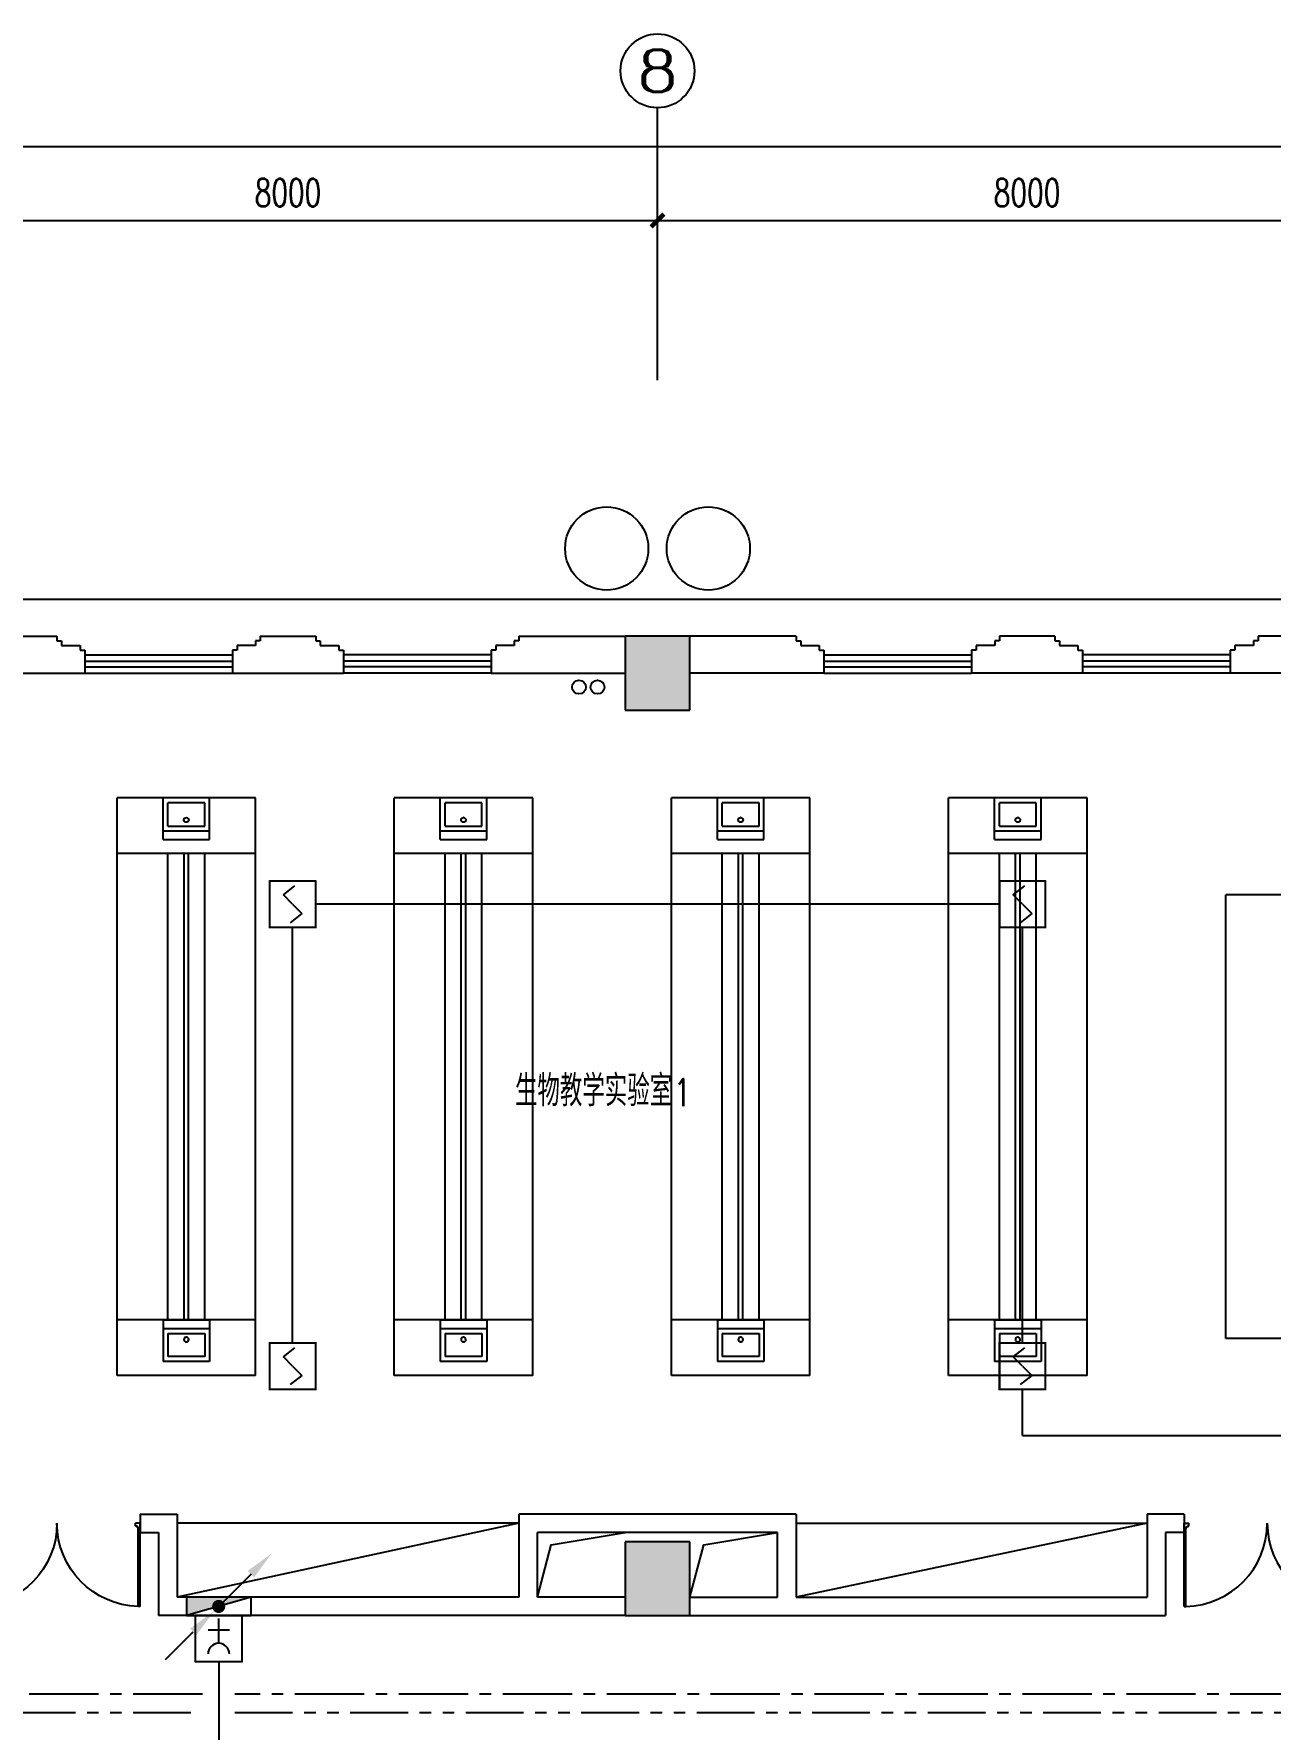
# Model space of a CAD drawing. Extents: x 190999 to 918899, y -200814 to 215286.
# Drawn here: x 222062 to 235442, y 95940 to 114286 of the extents above; entities that cross this region are included whole.
import ezdxf
from ezdxf.enums import TextEntityAlignment as Align

# ---------------------------------------------------------------- set-up
doc = ezdxf.new("R2010")
doc.units = 0
doc.header["$LTSCALE"] = 1000
doc.header["$MEASUREMENT"] = 0
doc.linetypes.add('CENTER2', pattern=[1.125, 0.75, -0.125, 0.125, -0.125])
doc.linetypes.add('PHANTOM2', pattern=[1.25, 0.625, -0.125, 0.125, -0.125, 0.125, -0.125])
doc.layers.get('Defpoints').update_dxf_attribs({"color": 1})
for name, color, linetype in [('00-EQUIP', 3, 'Continuous'), ('00-LWIRE', 4, 'Continuous'), ('00-WIRE-4', 6, 'Continuous'), ('A-墙线', 2, 'Continuous'), ('A-外包装修', 250, 'Continuous'), ('A-外窗', 145, 'Continuous'), ('A-家具', 250, 'Continuous'), ('A-门', 167, 'Continuous'), ('AXIS', 3, 'Continuous'), ('AXIS_TEXT', 7, 'Continuous'), ('COLUMN', 2, 'Continuous'), ('EQUIP_消火栓', 1, 'Continuous'), ('PUB_HATCH', 250, 'Continuous'), ('房间名称', 7, 'Continuous'), ('洞口线', 165, 'Continuous'), ('雨水管', 151, 'Continuous')]:
    doc.layers.add(name, color=color, linetype=linetype)
doc.styles.add('_TCH_AXIS', font='COMPLEX', dxfattribs={"bigfont": 'GBCBIG'})
doc.styles.add('_TCH_DIM', font='SIMPLEX', dxfattribs={"bigfont": 'GBCBIG'})
doc.styles.add('COMPLEX', font='COMPLEX')
doc.styles.add('DIM_FONT', font='SIMPLEX', dxfattribs={"width": 0.7, "bigfont": 'GBCBIG'})
doc.styles.get("Standard").update_dxf_attribs({"font": 'simhei.ttf'})
doc.styles.add('zz-1', font='arial.ttf', dxfattribs={"width": 0.8})
doc.dimstyles.new('DIMN', dxfattribs={"dimtxt": 300, "dimasz": 100, "dimexe": 250, "dimexo": 300, "dimgap": 150, "dimtad": 1, "dimdec": 0, "dimzin": 0, "dimdsep": 46, "dimtxsty": 'DIM_FONT', "dimblk": 'ARCHTICK', "dimcen": 0.09, "dimclrt": 7, "dimazin": 2, "dimtfac": 1, "dimtdec": 0, "dimtix": 1, "dimtmove": 2, "dimatfit": 3, "dimfxl": 0, "dimtolj": 1, "dimtzin": 0, "dimarcsym": 0})

# ---------------------------------------------------------------- blocks, each defined once
blk = doc.blocks.new('m1800')
at = {"layer": 'A-墙线'}
for p, q in [((-900, -100), (-900, 100)), ((900, -100), (900, 100))]:
    blk.add_line(p, q, dxfattribs=at)
at = {"layer": 'A-门'}
for p, q in [((-900, 900), (-900, 0)), ((-900, 900), (-880, 900)), ((-880, 900), (-880, 50)), ((880, 900), (880, 50)), ((900, 900), (880, 900)), ((900, 900), (900, 0)), ((-900, 50), (-870, 50)), ((-900, 0), (-850, 0)), ((-870, 50), (-870, 30)), ((-870, 30), (-850, 30)), ((-850, 30), (-850, 0)), ((850, 30), (850, 0)), ((870, 30), (850, 30)), ((900, 0), (850, 0)), ((870, 50), (870, 30)), ((900, 50), (870, 50))]:
    blk.add_line(p, q, dxfattribs=at)
for centre, start, end in [((-900, 0), 0, 88.7267), ((900, 0), 91.2733, 180)]:
    blk.add_arc(centre, 900, start, end, dxfattribs=at)
blk = doc.blocks.new('$TwtSys$00000434')
for p, q in [((-0.5, 0.5), (-0.5, -0.5)), ((-0.5, -0.5), (0.5, 0.5)), ((0.5, 0.5), (-0.5, 0.5)), ((0.5, -0.5), (0.5, 0.5)), ((-0.5, -0.5), (0.5, -0.5))]:
    blk.add_line(p, q)
blk.add_solid([(0.5, -0.5), (0.5, 0.5), (-0.5, -0.5)])
blk = doc.blocks.new('_ArchTick')
at = {"const_width": 0.5}
blk.add_lwpolyline([(-0.7, -0.7), (0.7, 0.7)], dxfattribs=at)
blk = doc.blocks.new('*D153')
at = {"layer": 'AXIS', "color": 0, "lineweight": -2}
for p, q in [((220812, 110867), (220812, 112517)), ((228812, 110867), (228812, 112517)), ((220812, 112267), (228812, 112267))]:
    blk.add_line(p, q, dxfattribs=at)
at = {"layer": 'Defpoints', "color": 0}
for p in [(228812, 112267), (220812, 110567), (228812, 110567)]:
    blk.add_point(p, dxfattribs=at)
at = {"layer": 'AXIS', "color": 0, "lineweight": -2, "xscale": 100, "yscale": 100, "zscale": 100, "rotation": 180}
blk.add_blockref('_ArchTick', (220812, 112267), dxfattribs=at)
at = {"layer": 'AXIS', "color": 0, "lineweight": -2, "xscale": 100, "yscale": 100, "zscale": 100}
blk.add_blockref('_ArchTick', (228812, 112267), dxfattribs=at)
at = {"layer": 'AXIS', "color": 7, "insert": (224812, 112567), "char_height": 300, "attachment_point": 5, "style": 'DIM_FONT'}
blk.add_mtext('\\A1;8000', dxfattribs=at)
blk = doc.blocks.new('*D154')
at = {"layer": 'AXIS', "color": 0, "lineweight": -2}
for p, q in [((228812, 110867), (228812, 112517)), ((236812, 110867), (236812, 112517)), ((228812, 112267), (236812, 112267))]:
    blk.add_line(p, q, dxfattribs=at)
at = {"layer": 'Defpoints', "color": 0}
for p in [(236812, 112267), (228812, 110567), (236812, 110567)]:
    blk.add_point(p, dxfattribs=at)
at = {"layer": 'AXIS', "color": 0, "lineweight": -2, "xscale": 100, "yscale": 100, "zscale": 100, "rotation": 180}
blk.add_blockref('_ArchTick', (228812, 112267), dxfattribs=at)
at = {"layer": 'AXIS', "color": 0, "lineweight": -2, "xscale": 100, "yscale": 100, "zscale": 100}
blk.add_blockref('_ArchTick', (236812, 112267), dxfattribs=at)
at = {"layer": 'AXIS', "color": 7, "insert": (232812, 112567), "char_height": 300, "attachment_point": 5, "style": 'DIM_FONT'}
blk.add_mtext('\\A1;8000', dxfattribs=at)
blk = doc.blocks.new('*D162')
at = {"layer": 'AXIS', "color": 0, "lineweight": -2}
for p, q in [((210512, 110867), (210512, 113317)), ((283812, 110867), (283812, 113317)), ((210512, 113067), (283812, 113067))]:
    blk.add_line(p, q, dxfattribs=at)
at = {"layer": 'Defpoints', "color": 0}
for p in [(283812, 113067), (210512, 110567), (283812, 110567)]:
    blk.add_point(p, dxfattribs=at)
at = {"layer": 'AXIS', "color": 0, "lineweight": -2, "xscale": 100, "yscale": 100, "zscale": 100, "rotation": 180}
blk.add_blockref('_ArchTick', (210512, 113067), dxfattribs=at)
at = {"layer": 'AXIS', "color": 0, "lineweight": -2, "xscale": 100, "yscale": 100, "zscale": 100}
blk.add_blockref('_ArchTick', (283812, 113067), dxfattribs=at)
at = {"layer": 'AXIS', "color": 7, "insert": (247162, 113367), "char_height": 300, "attachment_point": 5, "style": 'DIM_FONT'}
blk.add_mtext('\\A1;73300', dxfattribs=at)
blk = doc.blocks.new('_AXISO')
blk.add_circle((0, 0), 0.5)
at = {"layer": 'AXIS_TEXT', "style": 'COMPLEX', "width": 1.041667}
blk.add_attdef('A', text='', height=0.56, dxfattribs=at).set_placement((-0.25, -0.28), (0.25, -0.28), align=Align.FIT)
blk = doc.blocks.new('$plan$00001609')
at = {"linetype": 'Continuous'}
for p, q in [((0, -251), (0, 251)), ((0, 251), (450, 251)), ((93, -251), (93, 251)), ((146, -199), (146, 199)), ((146, 199), (397, 199)), ((397, 199), (397, -199)), ((450, 251), (450, -251)), ((0, -251), (450, -251)), ((146, -199), (397, -199))]:
    blk.add_line(p, q, dxfattribs=at)
blk.add_line((238, 2), (238, 0))
blk.add_arc((212, 0), 26, 4.716, 0, dxfattribs=at)
at = {"style": 'zz-1'}
for tag in ['YSIZE', 'XSIZE']:
    blk.add_attdef(tag, (0, 0), '', height=0.5, dxfattribs=at)
blk = doc.blocks.new('_LINKPT1')
at = {"color": 0}
blk.add_line((0, 0), (0, 0), dxfattribs=at)
blk = doc.blocks.new('J62IR8YJ')
for p, q in [((-0.5, 1), (0.5, 1)), ((-0.5, 0), (-0.5, 1)), ((0.5, 1), (0.5, 0)), ((0, 0.598), (0, 0.06)), ((0.5, 0), (-0.5, 0)), ((-0.231, 0.312), (0.231, 0.312))]:
    blk.add_line(p, q)
at = {"const_width": 0.04, "flags": 128}
blk.add_lwpolyline([(-0.5, 0), (-0.5, 1), (0.5, 1), (0.5, 0)], close=True, dxfattribs=at)
blk.add_arc((0, 0.829), 0.231, 180, 0)
at = {"xscale": 0.002, "yscale": 0.00200000000000955, "zscale": 0.002}
for p in [(0, 1), (-0.5, 0.5), (0.5, 0.5), (0, 0)]:
    blk.add_blockref('_LINKPT1', p, dxfattribs=at)
at = {"flags": 9}
blk.add_attdef('A', (0, 0), '', height=0.00002, dxfattribs=at)
blk = doc.blocks.new('3S1KCGW2')
for p, q in [((0.5, 0.5), (-0.5, 0.5)), ((-0.5, 0.5), (-0.5, -0.5)), ((-0.2, 0.2), (0.05, 0.4)), ((0.5, -0.5), (0.5, 0.5)), ((0, 0), (-0.2, 0.2)), ((0, 0), (0.2, -0.2)), ((0.2, -0.2), (-0.05, -0.4)), ((-0.5, -0.5), (0.5, -0.5))]:
    blk.add_line(p, q)
at = {"const_width": 0.04, "flags": 128}
blk.add_lwpolyline([(-0.5, -0.5), (-0.5, 0.5), (0.5, 0.5), (0.5, -0.5)], close=True, dxfattribs=at)
at = {"xscale": 0.002, "yscale": 0.002, "zscale": 0.002}
for p in [(0, 0.5), (-0.5, 0), (0.5, 0), (0, -0.5)]:
    blk.add_blockref('_LINKPT1', p, dxfattribs=at)
at = {"flags": 9}
blk.add_attdef('A', (0, 0), '', height=0.00002, dxfattribs=at)
blk = doc.blocks.new('_WRLD1L')
for p, q in [((0.7, 0.7), (0, 0)), ((0.104, 0.104), (0.104, 0.104)), ((-0.104, -0.104), (-0.104, -0.104))]:
    blk.add_line(p, q)
at = {"const_width": 0.142}
blk.add_lwpolyline([(-0.071, 0, 1), (0.071, 0, 1)], format="xyb", close=True, dxfattribs=at)
blk.add_solid([(0.63, 0.77), (0.77, 0.63), (1.15, 1.15)])
at = {"width": 0.8, "flags": 9}
blk.add_attdef('A', (0, 0), '', height=0.00002, dxfattribs=at)
blk = doc.blocks.new('_WRLD10L')
for p, q in [((1.15, 1.15), (0.55, 0.55)), ((0.104, 0.104), (0.104, 0.104)), ((-0.104, -0.104), (-0.104, -0.104))]:
    blk.add_line(p, q)
at = {"const_width": 0.142}
blk.add_lwpolyline([(-0.071, 0, 1), (0.071, 0, 1)], format="xyb", close=True, dxfattribs=at)
blk.add_solid([(0.62, 0.48), (0.48, 0.62), (0.1, 0.1)])
at = {"width": 0.8, "flags": 9}
blk.add_attdef('A', (0, 0), '', height=0.00002, dxfattribs=at)

msp = doc.modelspace()

# ---------------------------------------------------------------- hatches: boundary and pattern name
at = {"layer": 'PUB_HATCH'}
for points in [[(229161.6, 107767.4), (228461.6, 107767.4), (228461.6, 106967.4), (229161.6, 106967.4)], [(229161.6, 97967.4), (228461.6, 97967.4), (228461.6, 97167.4), (229161.6, 97167.4)]]:
    msp.add_hatch(color=256, dxfattribs=at).paths.add_polyline_path(points)

# ---------------------------------------------------------------- linework, layer by layer
at = {"layer": '00-WIRE-4'}
for p, q in [((232511.6, 104867.4), (225111.6, 104867.4)), ((224861.6, 100117.4), (224861.6, 104617.4)), ((232761.6, 100117.4), (232761.6, 104617.4)), ((232761.6, 99118.6), (232761.6, 99617.4)), ((232761.6, 99118.6), (240561.6, 99118.6)), ((224061.6, 96667.4), (224061.6, 95717.4))]:
    msp.add_line(p, q, dxfattribs=at)
at = {"layer": '00-WIRE-4', "linetype": 'CENTER2'}
for p, q in [((223886.6, 96317.4), (215636.6, 96317.4)), ((241386.3, 96317.4), (224236.6, 96317.4))]:
    msp.add_line(p, q, dxfattribs=at)
at = {"layer": '00-WIRE-4', "linetype": 'PHANTOM2'}
for p, q in [((215636.6, 96117.4), (223886.6, 96117.4)), ((224236.6, 96117.4), (241386.3, 96117.4))]:
    msp.add_line(p, q, dxfattribs=at)
at = {"layer": 'A-墙线'}
for p, q in [((221211.6, 107767.4), (222311.6, 107767.4)), ((222311.6, 107767.4), (222311.6, 107717.4)), ((222311.6, 107717.4), (222361.6, 107717.4)), ((222361.6, 107717.4), (222361.6, 107667.4)), ((224461.6, 107717.4), (224461.6, 107667.4)), ((224511.6, 107717.4), (224461.6, 107717.4)), ((224511.6, 107767.4), (225111.6, 107767.4)), ((224511.6, 107767.4), (224511.6, 107717.4)), ((225111.6, 107767.4), (225111.6, 107717.4)), ((225111.6, 107717.4), (225161.6, 107717.4)), ((225161.6, 107717.4), (225161.6, 107667.4)), ((227261.6, 107717.4), (227261.6, 107667.4)), ((227311.6, 107717.4), (227261.6, 107717.4)), ((227311.6, 107767.4), (228461.6, 107767.4)), ((227311.6, 107767.4), (227311.6, 107717.4)), ((230311.6, 107767.4), (229161.6, 107767.4)), ((230311.6, 107767.4), (230311.6, 107717.4)), ((230311.6, 107717.4), (230361.6, 107717.4)), ((230361.6, 107717.4), (230361.6, 107667.4)), ((232461.6, 107717.4), (232461.6, 107667.4)), ((232511.6, 107717.4), (232461.6, 107717.4)), ((233111.6, 107767.4), (232511.6, 107767.4)), ((232511.6, 107767.4), (232511.6, 107717.4)), ((233111.6, 107767.4), (233111.6, 107717.4)), ((233111.6, 107717.4), (233161.6, 107717.4)), ((233161.6, 107717.4), (233161.6, 107667.4)), ((235261.6, 107717.4), (235261.6, 107667.4)), ((235311.6, 107717.4), (235261.6, 107717.4)), ((236461.6, 107767.4), (235311.6, 107767.4)), ((235311.6, 107767.4), (235311.6, 107717.4)), ((222361.6, 107667.4), (222561.6, 107667.4)), ((222561.6, 107667.4), (222561.6, 107617.4)), ((222561.6, 107617.4), (222611.6, 107617.4)), ((222611.6, 107617.4), (222611.6, 107367.4)), ((224261.6, 107617.4), (224211.6, 107617.4)), ((224211.6, 107617.4), (224211.6, 107367.4)), ((224261.6, 107667.4), (224261.6, 107617.4)), ((224461.6, 107667.4), (224261.6, 107667.4)), ((225161.6, 107667.4), (225361.6, 107667.4)), ((225361.6, 107667.4), (225361.6, 107617.4)), ((225361.6, 107617.4), (225411.6, 107617.4)), ((225411.6, 107617.4), (225411.6, 107367.4)), ((227061.6, 107617.4), (227011.6, 107617.4)), ((227011.6, 107617.4), (227011.6, 107367.4)), ((227061.6, 107667.4), (227061.6, 107617.4)), ((227261.6, 107667.4), (227061.6, 107667.4)), ((230361.6, 107667.4), (230561.6, 107667.4)), ((230561.6, 107667.4), (230561.6, 107617.4)), ((230561.6, 107617.4), (230611.6, 107617.4)), ((230611.6, 107617.4), (230611.6, 107367.4)), ((232261.6, 107617.4), (232211.6, 107617.4)), ((232211.6, 107617.4), (232211.6, 107367.4)), ((232261.6, 107667.4), (232261.6, 107617.4)), ((232461.6, 107667.4), (232261.6, 107667.4)), ((233161.6, 107667.4), (233361.6, 107667.4)), ((233361.6, 107667.4), (233361.6, 107617.4)), ((233361.6, 107617.4), (233411.6, 107617.4)), ((233411.6, 107617.4), (233411.6, 107367.4)), ((235061.6, 107617.4), (235011.6, 107617.4)), ((235011.6, 107617.4), (235011.6, 107367.4)), ((235061.6, 107667.4), (235061.6, 107617.4)), ((235261.6, 107667.4), (235061.6, 107667.4)), ((221211.6, 107367.4), (222611.6, 107367.4)), ((224211.6, 107367.4), (225411.6, 107367.4)), ((227011.6, 107367.4), (228461.6, 107367.4)), ((230611.6, 107367.4), (229161.6, 107367.4)), ((233411.6, 107367.4), (232211.6, 107367.4)), ((236461.6, 107367.4), (235011.6, 107367.4)), ((223211.6, 98267.4), (223611.6, 98267.4)), ((223611.6, 98267.4), (223611.6, 97367.4)), ((230311.6, 98267.4), (227311.6, 98267.4)), ((227311.6, 98267.4), (227311.6, 97367.4)), ((230311.6, 98267.4), (230311.6, 97367.4)), ((234511.6, 98267.4), (234111.6, 98267.4)), ((234111.6, 98267.4), (234111.6, 97367.4)), ((223211.6, 98067.4), (223411.6, 98067.4)), ((223411.6, 98067.4), (223411.6, 97167.4)), ((230111.6, 98067.4), (227511.6, 98067.4)), ((227511.6, 97367.4), (227511.6, 98067.4)), ((230111.6, 97367.4), (230111.6, 98067.4)), ((234511.6, 98067.4), (234311.6, 98067.4)), ((234311.6, 98067.4), (234311.6, 97167.4)), ((227311.6, 97367.4), (223611.6, 97367.4)), ((228461.6, 97367.4), (227511.6, 97367.4)), ((229161.6, 97367.4), (230111.6, 97367.4)), ((230311.6, 97367.4), (234111.6, 97367.4)), ((228461.6, 97167.4), (223411.6, 97167.4)), ((229161.6, 97167.4), (234311.6, 97167.4))]:
    msp.add_line(p, q, dxfattribs=at)
at = {"layer": 'A-外包装修'}
msp.add_line((220111.6, 108167.4), (284811.6, 108167.4), dxfattribs=at)
for centre in [(228261.6, 108717.4), (229361.6, 108717.4)]:
    msp.add_circle(centre, 450, dxfattribs=at)
at = {"layer": 'A-外窗'}
for p, q in [((222611.6, 107567.4), (224211.6, 107567.4)), ((227011.6, 107567.4), (225411.6, 107567.4)), ((230611.6, 107567.4), (232211.6, 107567.4)), ((235011.6, 107567.4), (233411.6, 107567.4)), ((222611.6, 107497.4), (224211.6, 107497.4)), ((222611.6, 107437.4), (224211.6, 107437.4)), ((222611.6, 107367.4), (224211.6, 107367.4)), ((227011.6, 107497.4), (225411.6, 107497.4)), ((227011.6, 107437.4), (225411.6, 107437.4)), ((227011.6, 107367.4), (225411.6, 107367.4)), ((230611.6, 107497.4), (232211.6, 107497.4)), ((230611.6, 107437.4), (232211.6, 107437.4)), ((230611.6, 107367.4), (232211.6, 107367.4)), ((235011.6, 107497.4), (233411.6, 107497.4)), ((235011.6, 107437.4), (233411.6, 107437.4)), ((235011.6, 107367.4), (233411.6, 107367.4))]:
    msp.add_line(p, q, dxfattribs=at)
at = {"layer": 'A-家具'}
for p, q in [((222961.6, 99767.4), (222961.6, 106017.4)), ((224461.6, 106017.4), (222961.6, 106017.4)), ((224461.6, 99767.4), (224461.6, 106017.4)), ((225961.6, 99767.4), (225961.6, 106017.4)), ((227461.6, 106017.4), (225961.6, 106017.4)), ((227461.6, 99767.4), (227461.6, 106017.4)), ((228961.6, 99767.4), (228961.6, 106017.4)), ((230461.6, 106017.4), (228961.6, 106017.4)), ((230461.6, 99767.4), (230461.6, 106017.4)), ((231961.6, 99767.4), (231961.6, 106017.4)), ((233461.6, 106017.4), (231961.6, 106017.4)), ((233461.6, 99767.4), (233461.6, 106017.4)), ((224461.6, 105417.4), (222961.6, 105417.4)), ((223511.6, 100367.4), (223511.6, 105417.4)), ((223686.6, 100367.4), (223686.6, 105417.4)), ((223736.6, 100367.4), (223736.6, 105417.4)), ((223911.6, 100367.4), (223911.6, 105417.4)), ((227461.6, 105417.4), (225961.6, 105417.4)), ((226511.6, 100367.4), (226511.6, 105417.4)), ((226686.6, 100367.4), (226686.6, 105417.4)), ((226736.6, 100367.4), (226736.6, 105417.4)), ((226911.6, 100367.4), (226911.6, 105417.4)), ((230461.6, 105417.4), (228961.6, 105417.4)), ((229511.6, 100367.4), (229511.6, 105417.4)), ((229686.6, 100367.4), (229686.6, 105417.4)), ((229736.6, 100367.4), (229736.6, 105417.4)), ((229911.6, 100367.4), (229911.6, 105417.4)), ((233461.6, 105417.4), (231961.6, 105417.4)), ((232511.6, 100367.4), (232511.6, 105417.4)), ((232686.6, 100367.4), (232686.6, 105417.4)), ((232736.6, 100367.4), (232736.6, 105417.4)), ((232911.6, 100367.4), (232911.6, 105417.4)), ((234961.6, 100167.4), (234961.6, 104967.4)), ((236711.6, 104967.4), (234961.6, 104967.4)), ((224461.6, 100367.4), (222961.6, 100367.4)), ((227461.6, 100367.4), (225961.6, 100367.4)), ((230461.6, 100367.4), (228961.6, 100367.4)), ((233461.6, 100367.4), (231961.6, 100367.4)), ((236711.6, 100167.4), (234961.6, 100167.4)), ((224461.6, 99767.4), (222961.6, 99767.4)), ((227461.6, 99767.4), (225961.6, 99767.4)), ((230461.6, 99767.4), (228961.6, 99767.4)), ((233461.6, 99767.4), (231961.6, 99767.4)), ((227311.6, 98167.4), (223611.6, 98167.4)), ((227311.6, 98167.4), (223611.6, 97367.4)), ((230311.6, 98167.4), (234111.6, 98167.4)), ((234111.6, 98167.4), (230311.6, 97367.4))]:
    msp.add_line(p, q, dxfattribs=at)
at = {"layer": 'AXIS'}
msp.add_line((228811.6, 110537.4), (228811.6, 113486.5), dxfattribs=at)
at = {"layer": 'COLUMN'}
for p, q in [((229161.6, 107767.4), (228461.6, 107767.4)), ((228461.6, 107767.4), (228461.6, 106967.4)), ((229161.6, 106967.4), (229161.6, 107767.4)), ((228461.6, 106967.4), (229161.6, 106967.4)), ((229161.6, 97967.4), (228461.6, 97967.4)), ((228461.6, 97967.4), (228461.6, 97167.4)), ((229161.6, 97167.4), (229161.6, 97967.4)), ((228461.6, 97167.4), (229161.6, 97167.4))]:
    msp.add_line(p, q, dxfattribs=at)
at = {"layer": '洞口线', "ltscale": 2}
for points in [[(227511.6, 97367.4), (227661.6, 97934), (228461.6, 98067.4)], [(229161.6, 97367.4), (229311.6, 97934), (230111.6, 98067.4)]]:
    msp.add_lwpolyline(points, dxfattribs=at)
at = {"layer": '雨水管'}
for centre in [(227961.6, 107217.4), (228161.6, 107217.4)]:
    msp.add_circle(centre, 75, dxfattribs=at)

# ---------------------------------------------------------------- block references
at = {"layer": '00-EQUIP', "xscale": 500, "yscale": 500, "zscale": 500}
for p in [(224861.6, 104867.4), (232761.6, 104867.4), (224861.6, 99867.4), (232761.6, 99867.4)]:
    msp.add_blockref('3S1KCGW2', p, dxfattribs=at)
at = {"layer": '00-EQUIP', "xscale": 500, "yscale": 500, "zscale": 500, "rotation": 180}
msp.add_blockref('J62IR8YJ', (224061.6, 97167.4), dxfattribs=at)
at = {"layer": '00-LWIRE', "xscale": 500, "yscale": 500, "zscale": 500}
msp.add_blockref('_WRLD1L', (224061.6, 97267.4), dxfattribs=at)
at = {"layer": '00-LWIRE', "xscale": 500, "yscale": 500, "zscale": 500, "rotation": 180}
msp.add_blockref('_WRLD10L', (224061.6, 97267.4), dxfattribs=at)
at = {"layer": 'A-家具', "yscale": -1, "rotation": 89.99999999999999}
for p in [(223711.6, 105567.4), (226711.6, 105567.4), (229711.6, 105567.4), (232711.6, 105567.4)]:
    msp.add_blockref('$plan$00001609', p, dxfattribs=at)
at = {"layer": 'A-家具', "rotation": 270}
for p in [(223711.6, 100367.4), (226711.6, 100367.4), (229711.6, 100367.4), (232711.6, 100367.4)]:
    msp.add_blockref('$plan$00001609', p, dxfattribs=at)
at = {"layer": 'A-门', "xscale": -1, "rotation": 180}
msp.add_blockref('m1800', (222311.6, 98167.4), dxfattribs=at)
at = {"layer": 'A-门', "rotation": 180}
msp.add_blockref('m1800', (235411.6, 98167.4), dxfattribs=at)
at = {"layer": 'AXIS'}
ref = msp.add_blockref('_AXISO', (228811.6, 113886.5), dxfattribs=dict(at, xscale=800, yscale=800, zscale=800))
ref.add_attrib('A', '8', dxfattribs={"layer": 'AXIS_TEXT', "height": 452.5, "style": '_TCH_AXIS', "width": 1.5}).set_placement((228585.4, 113660.2), (229037.9, 113660.2), align=Align.FIT)
at = {"layer": 'EQUIP_消火栓', "xscale": 700, "yscale": 200, "zscale": 700, "rotation": 180}
msp.add_blockref('$TwtSys$00000434', (224061.6, 97267.4), dxfattribs=at)

# ---------------------------------------------------------------- texts
at = {"layer": '房间名称', "style": '_TCH_DIM'}
msp.add_text('生物教学实验室', height=337.59, dxfattribs=at).set_placement((227268.9, 102680.2))
at = {"layer": '房间名称', "style": '_TCH_DIM', "width": 0.705882}
msp.add_text('1', height=297.5, dxfattribs=at).set_placement((228989.1, 102680.2))

# ---------------------------------------------------------------- dimensions: what is measured, and where the dimension line sits
at = {"layer": 'AXIS'}
for p1, p2, distance, picture, middle in [((210511.6, 110567.4), (283811.6, 110567.4), 2500, '*D162', (247161.6, 113367.4)), ((220811.6, 110567.4), (228811.6, 110567.4), 1700, '*D153', (224811.6, 112567.4)), ((228811.6, 110567.4), (236811.6, 110567.4), 1700, '*D154', (232811.6, 112567.4))]:
    dim = msp.add_aligned_dim(p1=p1, p2=p2, distance=distance, dimstyle='DIMN', dxfattribs=at)
    dim.commit()
    dim.dimension.update_dxf_attribs({"geometry": picture, "text_midpoint": middle})

doc.saveas('drawing.dxf')
